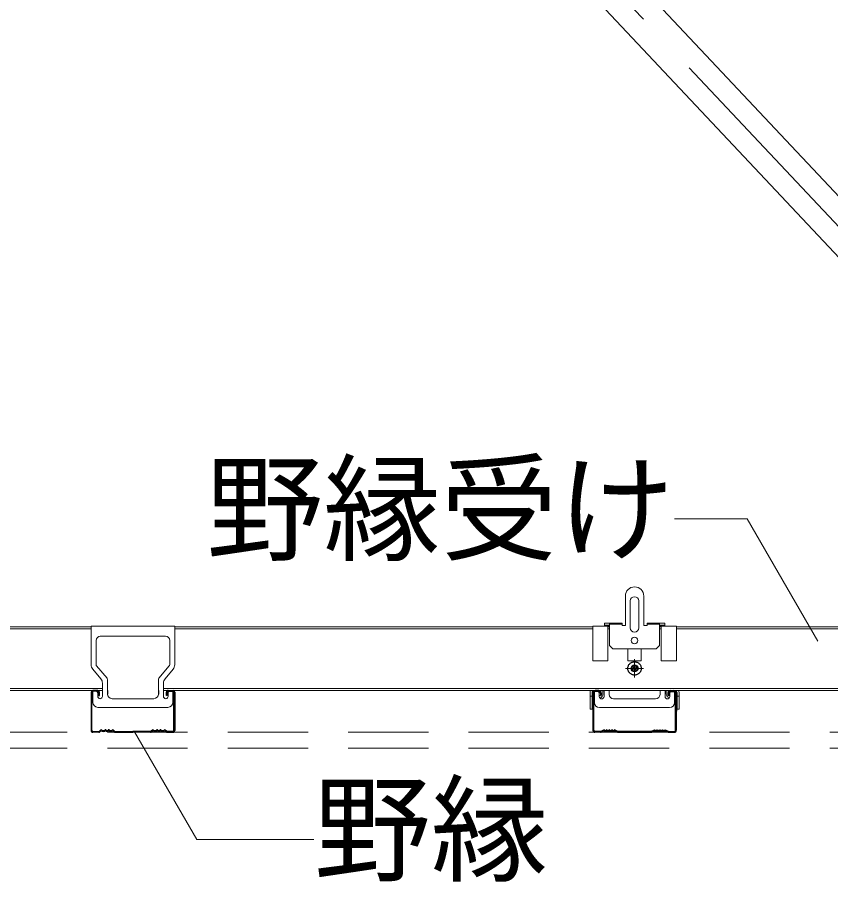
# Model space of a CAD drawing. Units: millimetres, scale not verified. Extents: x -7800 to 7800, y -5387 to 5300.
# Drawn here: x -6830 to -6344, y -85 to 431 of the extents above; entities that cross this region are included whole.
import ezdxf
from ezdxf.enums import TextEntityAlignment as Align

# ---------------------------------------------------------------- set-up
doc = ezdxf.new("R2010")
doc.units = ezdxf.units.MM
doc.header["$LTSCALE"] = 40
doc.linetypes.add('CHAIN1', pattern=[8, 5, -1, 1, -1])
doc.linetypes.add('DASHED1', pattern=[1.8, 1.2, -0.6])
for name, color, linetype, lineweight in [('7-0_中心線', 4, 'CHAIN1', 9), ('7-2_野縁受け', 3, 'Continuous', 18), ('7-3_野縁', 2, 'Continuous', 25), ('7-4_ブレース・補強材', 4, 'Continuous', 9), ('7-6_文字', 7, 'Continuous', 18), ('7-A_クリップ', 7, 'Continuous', 18), ('7-C_ビス・アンカーボルト・強調図形', 2, 'Continuous', 25), ('7-D_パネル', 4, 'DASHED1', 9)]:
    doc.layers.add(name, color=color, linetype=linetype, lineweight=lineweight)
doc.styles.add('ＭＳ ゴシック', font='')
doc.styles.get('ＭＳ ゴシック').set_extended_font_data('MS Gothic')

msp = doc.modelspace()

# ---------------------------------------------------------------- linework, layer by layer
at = {"layer": '7-0_中心線'}
for p, q in [((-6072.26, 22.39), (-6884.41, 886.33)), ((-6461.12, 47.68), (-6461.12, 36.79)), ((-6466.57, 42.23), (-6455.68, 42.23))]:
    msp.add_line(p, q, dxfattribs=at)
at = {"layer": '7-2_野縁受け'}
for p, q in [((-6907.23, 67.02), (-6786.08, 67.02)), ((-6907.23, 65.82), (-6786.08, 65.82)), ((-6736.08, 67.02), (-6486.1, 67.02)), ((-6736.08, 65.82), (-6486.1, 65.82)), ((-6477.1, 67.02), (-6476.1, 67.02)), ((-6477.1, 65.82), (-6476.1, 65.82)), ((-6446.1, 67.02), (-6445.1, 67.02)), ((-6446.1, 65.82), (-6445.1, 65.82)), ((-6436.1, 67.02), (-6186.08, 67.02)), ((-6436.1, 65.82), (-6186.08, 65.82)), ((-6907.23, 30.23), (-6779.33, 30.23)), ((-6907.23, 29.02), (-6779.33, 29.02)), ((-6742.83, 30.23), (-6485.28, 30.23)), ((-6742.83, 29.02), (-6487.36, 29.02)), ((-6487.37, 29.02), (-6179.33, 29.02)), ((-6485.28, 30.23), (-6179.33, 30.23))]:
    msp.add_line(p, q, dxfattribs=at)
at = {"layer": '7-3_野縁'}
for p, q in [((-6786.08, 28.02), (-6786.08, 5.07)), ((-6785.58, 5.05), (-6785.58, 28.02)), ((-6782.08, 29.02), (-6785.08, 29.02)), ((-6782.08, 28.52), (-6785.08, 28.52)), ((-6781.58, 26.02), (-6781.58, 28.02)), ((-6781.58, 26.02), (-6781.08, 26.03)), ((-6781.08, 26.03), (-6781.08, 28.03)), ((-6776.33, 29.02), (-6776.33, 26.88)), ((-6745.83, 29.02), (-6745.83, 26.88)), ((-6741.08, 26.03), (-6741.08, 28.03)), ((-6740.58, 26.02), (-6741.08, 26.03)), ((-6740.58, 26.02), (-6740.58, 28.02)), ((-6740.08, 29.02), (-6737.08, 29.02)), ((-6740.08, 28.52), (-6737.08, 28.52)), ((-6736.58, 5.05), (-6736.58, 28.02)), ((-6736.08, 28.02), (-6736.08, 5.07)), ((-6486.08, 27.6), (-6486.01, 5.29)), ((-6485.48, 5.26), (-6485.55, 27.58)), ((-6482.5, 29.02), (-6484.58, 29.02)), ((-6482.5, 28.49), (-6484.58, 28.49)), ((-6481.53, 27.52), (-6481.53, 26.02)), ((-6481.53, 26.02), (-6481, 26.02)), ((-6481, 27.52), (-6481, 26.02)), ((-6441.15, 27.52), (-6441.15, 26.02)), ((-6440.62, 26.02), (-6441.15, 26.02)), ((-6440.62, 27.52), (-6440.62, 26.02)), ((-6439.65, 29.02), (-6437.58, 29.02)), ((-6439.65, 28.49), (-6437.58, 28.49)), ((-6436.67, 5.26), (-6436.61, 27.58)), ((-6436.08, 27.6), (-6436.14, 5.29)), ((-6780.43, 5.38), (-6781.14, 4.67)), ((-6781.14, 4.67), (-6780.43, 5.38)), ((-6772.73, 5.38), (-6772.02, 4.67)), ((-6749.43, 5.38), (-6750.14, 4.67)), ((-6741.72, 5.38), (-6741.02, 4.67)), ((-6741.02, 4.67), (-6741.72, 5.38)), ((-6479.59, 5.4), (-6481.3, 4.6)), ((-6478.85, 5.2), (-6479.1, 5.37)), ((-6478.05, 5.37), (-6478.3, 5.2)), ((-6477.25, 5.2), (-6477.5, 5.37)), ((-6476.45, 5.37), (-6476.7, 5.2)), ((-6475.65, 5.2), (-6475.9, 5.37)), ((-6474.85, 5.37), (-6475.1, 5.2)), ((-6474.05, 5.2), (-6474.3, 5.37)), ((-6473.26, 5.37), (-6473.5, 5.2)), ((-6471.06, 4.6), (-6472.77, 5.4)), ((-6449.39, 5.4), (-6451.1, 4.6)), ((-6448.65, 5.2), (-6448.9, 5.37)), ((-6447.85, 5.37), (-6448.1, 5.2)), ((-6447.05, 5.2), (-6447.3, 5.37)), ((-6446.25, 5.37), (-6446.5, 5.2)), ((-6445.45, 5.2), (-6445.7, 5.37)), ((-6444.65, 5.37), (-6444.9, 5.2)), ((-6443.85, 5.2), (-6444.1, 5.37)), ((-6443.06, 5.37), (-6443.3, 5.2)), ((-6440.86, 4.6), (-6442.57, 5.4)), ((-6785.08, 4.52), (-6781.49, 4.52)), ((-6785.08, 4.52), (-6781.49, 4.52)), ((-6781.49, 4.02), (-6785.08, 4.02)), ((-6781.49, 4.02), (-6785.08, 4.02)), ((-6780.08, 5.02), (-6780.79, 4.32)), ((-6780.08, 5.02), (-6780.79, 4.32)), ((-6773.08, 5.02), (-6772.37, 4.32)), ((-6771.67, 4.52), (-6761.08, 4.52)), ((-6771.67, 4.02), (-6761.08, 4.02)), ((-6750.49, 4.52), (-6761.08, 4.52)), ((-6750.49, 4.02), (-6761.08, 4.02)), ((-6749.08, 5.02), (-6749.78, 4.32)), ((-6742.08, 5.02), (-6741.37, 4.32)), ((-6742.08, 5.02), (-6741.37, 4.32)), ((-6737.08, 4.52), (-6740.66, 4.52)), ((-6737.08, 4.52), (-6740.66, 4.52)), ((-6740.66, 4.02), (-6737.08, 4.02)), ((-6740.66, 4.02), (-6737.08, 4.02)), ((-6481.51, 4.55), (-6484.81, 4.55)), ((-6481.5, 4.02), (-6484.81, 4.02)), ((-6481.08, 4.12), (-6479.63, 4.8)), ((-6478.85, 4.57), (-6479.14, 4.76)), ((-6478.05, 4.73), (-6478.3, 4.57)), ((-6477.25, 4.57), (-6477.5, 4.73)), ((-6476.45, 4.73), (-6476.7, 4.57)), ((-6475.65, 4.57), (-6475.9, 4.73)), ((-6474.85, 4.73), (-6475.1, 4.57)), ((-6474.05, 4.57), (-6474.3, 4.73)), ((-6473.21, 4.76), (-6473.5, 4.57)), ((-6471.28, 4.12), (-6472.72, 4.8)), ((-6470.86, 4.02), (-6451.3, 4.02)), ((-6451.31, 4.55), (-6470.85, 4.55)), ((-6450.88, 4.12), (-6449.43, 4.8)), ((-6448.65, 4.57), (-6448.94, 4.76)), ((-6447.85, 4.73), (-6448.1, 4.57)), ((-6447.05, 4.57), (-6447.3, 4.73)), ((-6446.25, 4.73), (-6446.5, 4.57)), ((-6445.45, 4.57), (-6445.7, 4.73)), ((-6444.65, 4.73), (-6444.9, 4.57)), ((-6443.85, 4.57), (-6444.1, 4.73)), ((-6443.01, 4.76), (-6443.3, 4.57)), ((-6441.08, 4.12), (-6442.52, 4.8)), ((-6440.66, 4.02), (-6437.34, 4.02)), ((-6440.65, 4.55), (-6437.34, 4.55))]:
    msp.add_line(p, q, dxfattribs=at)
for centre, radius, start, end in [((-6785.08, 28.02), 1, 90.003, 180.003), ((-6785.08, 28.02), 0.5, 90.003, 180.003), ((-6782.08, 28.02), 1, 0.003, 90.003), ((-6782.08, 28.02), 0.5, 0.003, 90.003), ((-6740.08, 28.02), 1, 89.997, 179.997), ((-6740.08, 28.02), 0.5, 89.997, 179.997), ((-6737.08, 28.02), 1, 359.997, 89.997), ((-6737.08, 28.02), 0.5, 359.997, 89.997), ((-6484.58, 27.52), 1.5, 90, 176.9872), ((-6484.58, 27.52), 0.97, 90, 176.9872), ((-6482.5, 27.52), 1.5, 0, 90), ((-6482.5, 27.52), 0.97, 0, 90), ((-6439.65, 27.52), 1.5, 90, 180), ((-6439.65, 27.52), 0.97, 90, 180), ((-6437.58, 27.52), 1.5, 3.0128, 90), ((-6437.58, 27.52), 0.97, 3.0128, 90), ((-6780.08, 5.02), 0.5, 46.3972, 135), ((-6778.83, 6.34), 1.31, 226.3972, 313.6028), ((-6777.58, 5.02), 0.5, 36.8699, 133.6028), ((-6776.58, 5.77), 0.75, 216.8699, 323.1301), ((-6775.58, 5.02), 0.5, 46.3972, 143.1301), ((-6775.58, 5.02), 0.5, 36.8699, 143.1301), ((-6774.33, 6.34), 1.31, 226.3972, 313.6028), ((-6773.08, 5.02), 0.5, 45, 133.6028), ((-6749.08, 5.02), 0.5, 46.3972, 135), ((-6747.83, 6.34), 1.31, 226.3972, 313.6028), ((-6746.58, 5.02), 0.5, 36.8699, 143.1301), ((-6746.58, 5.02), 0.5, 36.8699, 133.6028), ((-6745.58, 5.77), 0.75, 216.8699, 323.1301), ((-6744.58, 5.02), 0.5, 46.3972, 143.1301), ((-6743.33, 6.34), 1.31, 226.3972, 313.6028), ((-6742.08, 5.02), 0.5, 45, 133.6028), ((-6484.81, 5.22), 1.2, 176.9872, 270), ((-6484.81, 5.22), 0.67, 176.9872, 270), ((-6479.38, 4.95), 0.5, 56.4755, 115.0994), ((-6478.58, 5.62), 0.5, 236.4755, 303.5245), ((-6477.78, 4.95), 0.5, 56.4755, 123.5245), ((-6476.98, 5.62), 0.5, 236.4755, 303.5245), ((-6476.18, 4.95), 0.5, 56.4755, 123.5245), ((-6475.38, 5.62), 0.5, 236.4755, 303.5245), ((-6474.58, 4.95), 0.5, 56.4755, 123.5245), ((-6473.78, 5.62), 0.5, 236.4755, 303.5245), ((-6472.98, 4.95), 0.5, 64.9006, 123.5245), ((-6449.18, 4.95), 0.5, 56.4755, 115.0994), ((-6448.38, 5.62), 0.5, 236.4755, 303.5245), ((-6447.58, 4.95), 0.5, 56.4755, 123.5245), ((-6446.78, 5.62), 0.5, 236.4755, 303.5245), ((-6445.98, 4.95), 0.5, 56.4755, 123.5245), ((-6445.18, 5.62), 0.5, 236.4755, 303.5245), ((-6444.38, 4.95), 0.5, 56.4755, 123.5245), ((-6443.58, 5.62), 0.5, 236.4755, 303.5245), ((-6442.78, 4.95), 0.5, 64.9006, 123.5245), ((-6437.34, 5.22), 1.2, 270, 3.0128), ((-6437.34, 5.22), 0.67, 270, 3.0128), ((-6785.08, 5.02), 1, 177.476, 270), ((-6785.08, 5.02), 1, 177.476, 270), ((-6785.08, 5.02), 0.5, 177.476, 270), ((-6785.08, 5.02), 0.5, 177.476, 270), ((-6781.49, 5.02), 0.5, 270, 315), ((-6781.49, 5.02), 0.5, 270, 315), ((-6781.49, 5.02), 1, 270, 315), ((-6781.49, 5.02), 1, 270, 315), ((-6778.83, 6.34), 1.81, 226.3972, 313.6028), ((-6776.58, 5.77), 1.25, 216.8699, 323.1301), ((-6774.33, 6.34), 1.81, 226.3972, 313.6028), ((-6771.67, 5.02), 1, 225, 270), ((-6771.67, 5.02), 0.5, 225, 270), ((-6750.49, 5.02), 0.5, 270, 315), ((-6750.49, 5.02), 1, 270, 315), ((-6747.83, 6.34), 1.81, 226.3972, 313.6028), ((-6745.58, 5.77), 1.25, 216.8699, 323.1301), ((-6743.33, 6.34), 1.81, 226.3972, 313.6028), ((-6740.66, 5.02), 1, 225, 270), ((-6740.66, 5.02), 1, 225, 270), ((-6740.66, 5.02), 0.5, 225, 270), ((-6740.66, 5.02), 0.5, 225, 270), ((-6737.08, 5.02), 1, 270, 2.524), ((-6737.08, 5.02), 1, 270, 2.524), ((-6737.08, 5.02), 0.5, 270, 2.524), ((-6737.08, 5.02), 0.5, 270, 2.524), ((-6481.51, 5.05), 0.5, 270, 295.0994), ((-6481.5, 5.02), 1, 270, 295.0994), ((-6479.42, 4.34), 0.5, 56.4755, 115.0994), ((-6478.58, 4.98), 0.5, 236.4755, 303.5245), ((-6477.78, 4.32), 0.5, 56.4755, 123.5245), ((-6476.98, 4.98), 0.5, 236.4755, 303.5245), ((-6476.18, 4.32), 0.5, 56.4755, 123.5245), ((-6475.38, 4.98), 0.5, 236.4755, 303.5245), ((-6474.58, 4.32), 0.5, 56.4755, 123.5245), ((-6473.78, 4.98), 0.5, 236.4755, 303.5245), ((-6472.94, 4.34), 0.5, 64.9006, 123.5245), ((-6470.86, 5.02), 1, 244.9006, 270), ((-6470.85, 5.05), 0.5, 244.9006, 270), ((-6451.31, 5.05), 0.5, 270, 295.0994), ((-6451.3, 5.02), 1, 270, 295.0994), ((-6449.22, 4.34), 0.5, 56.4755, 115.0994), ((-6448.38, 4.98), 0.5, 236.4755, 303.5245), ((-6447.58, 4.32), 0.5, 56.4755, 123.5245), ((-6446.78, 4.98), 0.5, 236.4755, 303.5245), ((-6445.98, 4.32), 0.5, 56.4755, 123.5245), ((-6445.18, 4.98), 0.5, 236.4755, 303.5245), ((-6444.38, 4.32), 0.5, 56.4755, 123.5245), ((-6443.58, 4.98), 0.5, 236.4755, 303.5245), ((-6442.74, 4.34), 0.5, 64.9006, 123.5245), ((-6440.66, 5.02), 1, 244.9006, 270), ((-6440.65, 5.05), 0.5, 244.9006, 270)]:
    msp.add_arc(centre, radius, start, end, dxfattribs=at)
at = {"layer": '7-4_ブレース・補強材'}
for p, q in [((-6131.37, 67.02), (-6884.9, 868.6)), ((-6097.06, 67.02), (-6830.04, 846.75))]:
    msp.add_line(p, q, dxfattribs=at)
at = {"layer": '7-6_文字'}
for p, q in [((-6437.18, 131.66), (-6393.77, 131.66)), ((-6351.49, 58.43), (-6393.77, 131.66)), ((-6760.09, 4.35), (-6722.93, -60.02)), ((-6652.85, -60.02), (-6722.93, -60.02))]:
    msp.add_line(p, q, dxfattribs=at)
at = {"layer": '7-A_クリップ'}
for p, q in [((-6466.6, 85.49), (-6466.6, 67.89)), ((-6455.6, 85.49), (-6455.6, 67.89)), ((-6463.65, 82.59), (-6463.65, 66.39)), ((-6458.65, 82.59), (-6458.65, 66.39)), ((-6736.08, 67.43), (-6786.08, 67.43)), ((-6786.08, 44.39), (-6786.08, 67.43)), ((-6736.08, 44.39), (-6736.08, 67.43)), ((-6486.1, 46.73), (-6486.1, 67.39)), ((-6476.1, 67.39), (-6486.1, 67.39)), ((-6479.1, 67.99), (-6479.03, 67.39)), ((-6479.1, 67.99), (-6476.1, 67.99)), ((-6477.1, 46.73), (-6477.1, 67.39)), ((-6476.1, 69.19), (-6476.1, 55.89)), ((-6476.1, 69.19), (-6468.6, 69.19)), ((-6468.6, 68.89), (-6476.1, 68.89)), ((-6476.1, 68.59), (-6468.6, 68.59)), ((-6468.6, 69.19), (-6468.6, 67.89)), ((-6468.6, 67.89), (-6468.6, 67.99)), ((-6468.6, 67.89), (-6466.6, 67.89)), ((-6455.6, 67.89), (-6453.6, 67.89)), ((-6453.6, 69.19), (-6453.6, 67.89)), ((-6453.6, 69.19), (-6446.1, 69.19)), ((-6453.6, 68.89), (-6446.1, 68.89)), ((-6453.6, 68.59), (-6446.1, 68.59)), ((-6453.6, 67.89), (-6453.6, 67.99)), ((-6446.1, 55.89), (-6446.1, 69.19)), ((-6446.1, 67.99), (-6443.1, 67.99)), ((-6436.1, 67.39), (-6446.1, 67.39)), ((-6445.1, 46.73), (-6445.1, 67.39)), ((-6443.1, 67.99), (-6443.17, 67.39)), ((-6436.1, 46.73), (-6436.1, 67.39)), ((-6783.08, 44.39), (-6783.08, 58.93)), ((-6780.58, 61.43), (-6741.58, 61.43)), ((-6739.08, 44.39), (-6739.08, 58.93)), ((-6474.1, 53.89), (-6476.1, 55.89)), ((-6448.1, 53.89), (-6474.1, 53.89)), ((-6465.1, 53.89), (-6465.1, 46.73)), ((-6457.1, 53.89), (-6457.1, 46.73)), ((-6448.1, 53.89), (-6446.1, 55.89)), ((-6477.1, 46.73), (-6486.1, 46.73)), ((-6465.1, 46.73), (-6457.1, 46.73)), ((-6445.1, 46.73), (-6436.1, 46.73)), ((-6780.27, 36.04), (-6785.14, 41.81)), ((-6776.57, 36.3), (-6782.84, 43.74)), ((-6745.59, 36.3), (-6739.32, 43.74)), ((-6741.89, 36.04), (-6737.02, 41.81)), ((-6779.33, 33.46), (-6779.33, 28.53)), ((-6776.33, 35.66), (-6776.33, 26.88)), ((-6745.83, 35.66), (-6745.83, 26.88)), ((-6742.83, 33.46), (-6742.83, 28.53)), ((-6783.13, 28.53), (-6785.03, 28.53)), ((-6785.03, 21.93), (-6785.03, 28.53)), ((-6782.13, 27.53), (-6782.13, 25.53)), ((-6779.33, 25.53), (-6779.33, 28.53)), ((-6742.83, 25.53), (-6742.83, 28.53)), ((-6740.03, 27.53), (-6740.03, 25.53)), ((-6739.03, 28.53), (-6737.13, 28.53)), ((-6737.13, 21.93), (-6737.13, 28.53)), ((-6487.7, 27.82), (-6487.7, 25.72)), ((-6486.5, 27.82), (-6486.5, 25.72)), ((-6485.3, 29.02), (-6481.12, 29.02)), ((-6485.08, 21.76), (-6485.08, 28.36)), ((-6483.18, 28.36), (-6485.08, 28.36)), ((-6482.18, 27.36), (-6482.18, 25.36)), ((-6481.2, 28.52), (-6481.2, 27.07)), ((-6480, 28.52), (-6480, 27.07)), ((-6479.38, 25.36), (-6479.38, 29.02)), ((-6476.38, 29.02), (-6476.38, 26.71)), ((-6445.88, 29.02), (-6445.88, 26.71)), ((-6442.88, 25.36), (-6442.88, 28.9)), ((-6442.38, 28.9), (-6442.88, 28.9)), ((-6442.2, 28.52), (-6442.2, 27.07)), ((-6436.9, 29.02), (-6441.07, 29.02)), ((-6441, 28.52), (-6441, 27.07)), ((-6440.08, 27.36), (-6440.08, 25.36)), ((-6439.08, 28.36), (-6437.18, 28.36)), ((-6437.18, 21.76), (-6437.18, 28.36)), ((-6435.7, 27.82), (-6435.7, 25.72)), ((-6434.5, 27.82), (-6434.5, 25.72)), ((-6773.58, 24.13), (-6748.58, 24.13)), ((-6487.7, 25.72), (-6487.7, 17.92)), ((-6487.7, 25.72), (-6486.5, 25.72)), ((-6486.5, 25.72), (-6486.5, 17.92)), ((-6473.63, 23.96), (-6448.63, 23.96)), ((-6434.5, 25.72), (-6434.5, 17.92)), ((-6782.03, 18.93), (-6740.13, 18.93)), ((-6487.7, 17.92), (-6486.5, 17.92)), ((-6482.08, 18.76), (-6440.18, 18.76)), ((-6435.7, 17.92), (-6434.5, 17.92))]:
    msp.add_line(p, q, dxfattribs=at)
for points in [[(-6476.1, 69.19), (-6479.1, 69.19), (-6479.1, 67.99)], [(-6446.1, 69.19), (-6443.1, 69.19), (-6443.1, 67.99)], [(-6434.5, 25.72), (-6435.7, 25.72), (-6435.7, 17.92)]]:
    msp.add_lwpolyline(points, dxfattribs=at)
msp.add_circle((-6461.1, 58.89), 2, dxfattribs=at)
for centre, radius, start, end in [((-6461.1, 85.49), 5.5, 90, 180), ((-6461.1, 85.49), 5.5, 0, 90), ((-6461.15, 82.59), 2.5, 0, 180), ((-6461.15, 66.39), 2.5, 180, 0), ((-6780.58, 58.93), 2.5, 90, 180), ((-6741.58, 58.93), 2.5, 0, 90), ((-6782.08, 44.39), 4, 180, 220.156), ((-6782.08, 44.39), 1, 180, 220.156), ((-6740.08, 44.39), 1, 319.844, 0), ((-6740.08, 44.39), 4, 319.844, 0), ((-6777.33, 35.66), 1, 0, 40.156), ((-6744.83, 35.66), 1, 139.844, 180), ((-6783.33, 33.46), 4, 0, 40.156), ((-6738.83, 33.46), 4, 139.844, 180), ((-6783.13, 27.53), 1, 0, 90), ((-6773.58, 26.88), 2.75, 180, 270), ((-6748.58, 26.88), 2.75, 270, 0), ((-6739.03, 27.53), 1, 90, 180), ((-6485.3, 27.82), 2.4, 149.9766, 180), ((-6485.3, 27.82), 1.2, 90, 180), ((-6483.18, 27.36), 1, 0, 90), ((-6482.55, 27.07), 1.35, 285.6677, 0), ((-6482.55, 27.07), 2.55, 283.5116, 0), ((-6479.5, 28.52), 1.7, 162.8655, 180), ((-6479.5, 28.52), 0.5, 77.0931, 180), ((-6473.63, 26.71), 2.75, 180, 270), ((-6448.63, 26.71), 2.75, 270, 0), ((-6442.7, 28.52), 0.5, 0, 50.9024), ((-6439.65, 27.07), 2.55, 180, 255.0785), ((-6442.7, 28.52), 1.7, 0, 17.1345), ((-6439.65, 27.07), 1.35, 180, 251.1837), ((-6439.08, 27.36), 1, 90, 180), ((-6436.9, 27.82), 1.2, 0, 90), ((-6436.9, 27.82), 2.4, 0, 30.0234), ((-6782.03, 21.93), 3, 180, 270), ((-6780.73, 25.53), 1.4, 180, 0), ((-6741.43, 25.53), 1.4, 180, 0), ((-6740.13, 21.93), 3, 270, 0), ((-6482.08, 21.76), 3, 180, 270), ((-6480.78, 25.36), 1.4, 180, 0), ((-6441.48, 25.36), 1.4, 180, 0), ((-6440.18, 21.76), 3, 270, 0)]:
    msp.add_arc(centre, radius, start, end, dxfattribs=at)
at = {"layer": '7-C_ビス・アンカーボルト・強調図形', "linetype": 'DASHED1'}
msp.add_circle((-6461.12, 42.23), 4, dxfattribs=at)
at = {"layer": '7-C_ビス・アンカーボルト・強調図形'}
for radius in [2.05, 1.7]:
    msp.add_circle((-6461.12, 42.23), radius, dxfattribs=at)
for centre, radius, start, end in [((-6462.98, 45.02), 3.35, 274.2468, 303.6215), ((-6463.22, 40.48), 2.74, 39.9399, 76.1287), ((-6459.27, 39.44), 3.35, 94.2467, 123.6215), ((-6459.03, 43.99), 2.74, 219.9398, 256.1286)]:
    msp.add_arc(centre, radius, start, end, dxfattribs=at)
at = {"layer": '7-D_パネル'}
for p, q in [((-7208.38, 4.02), (-4912.47, 4.02)), ((-7208.38, -5.48), (-4912.47, -5.48))]:
    msp.add_line(p, q, dxfattribs=at)

# ---------------------------------------------------------------- texts
at = {"layer": '7-6_文字', "style": 'ＭＳ ゴシック'}
for s, p in [('野縁受け', (-6717.18, 96.66)), ('野縁', (-6652.85, -95.02))]:
    msp.add_text(s, height=51.32, dxfattribs=at).set_placement(p, align=Align.BOTTOM_LEFT)

doc.saveas('drawing.dxf')
